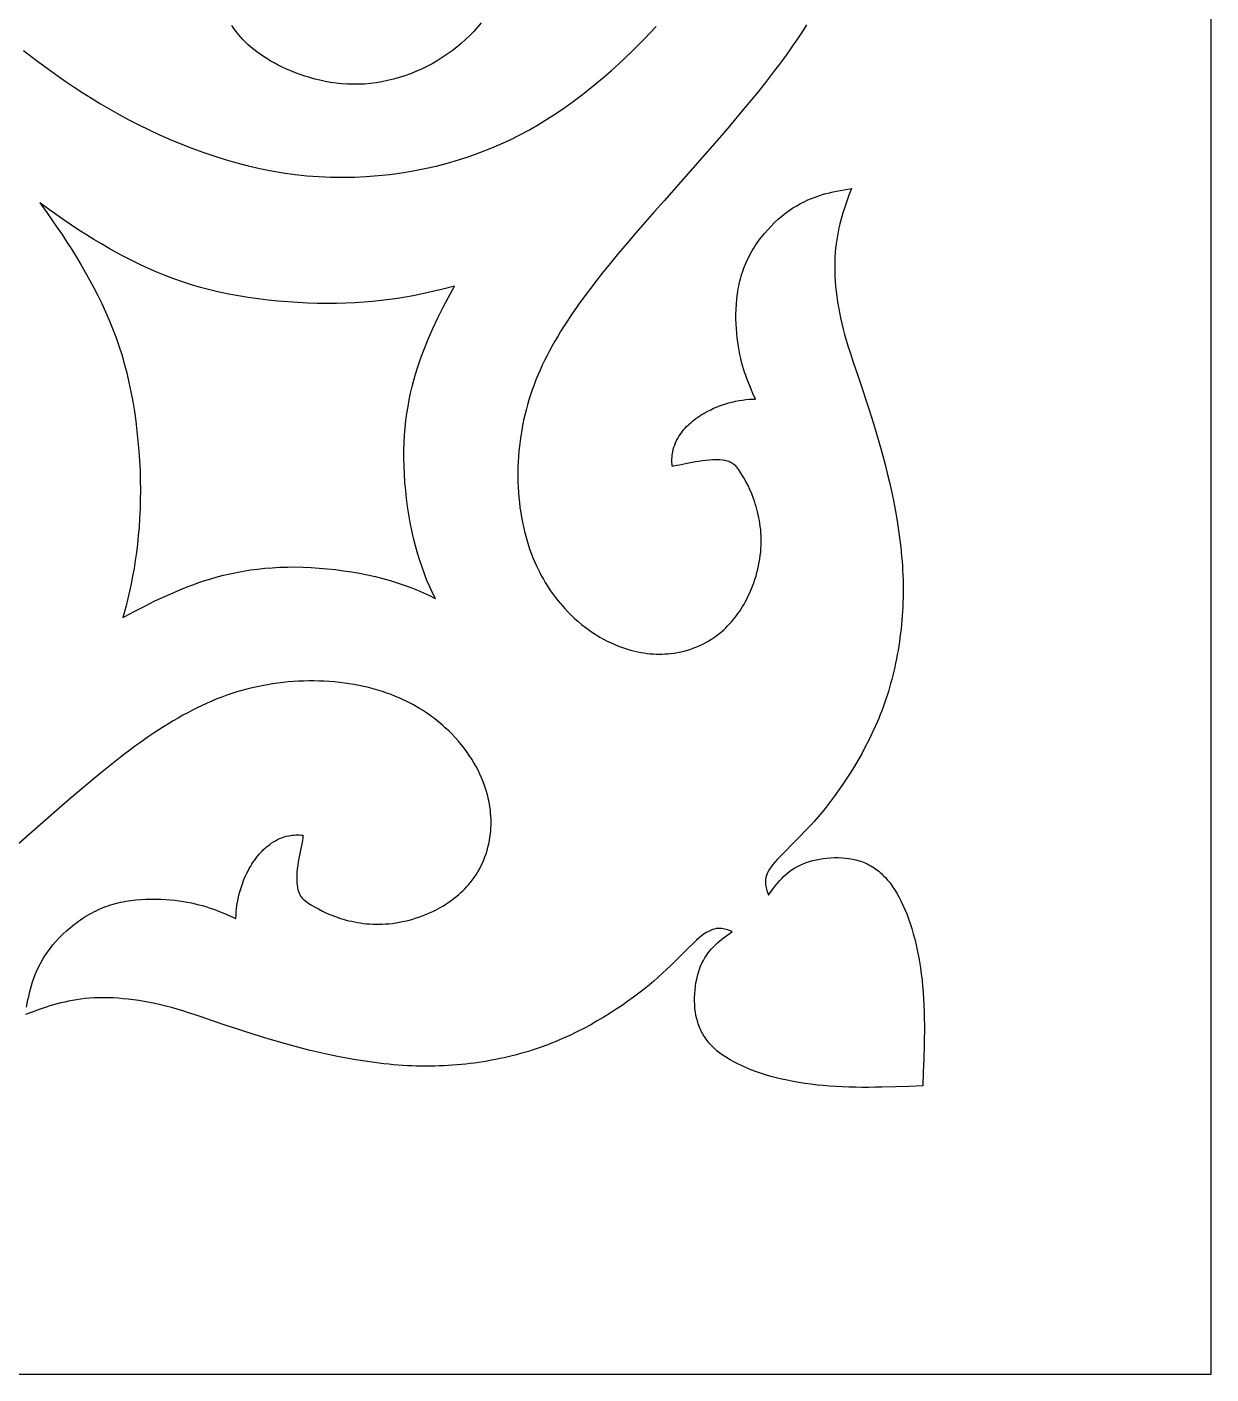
# Model space of a CAD drawing. Extents: x -312 to 312, y -312 to 312.
# Drawn here: x 124.7 to 312.5, y -312.5 to -98.8 of the extents above; entities that cross this region are included whole.
import ezdxf

# ---------------------------------------------------------------- set-up
doc = ezdxf.new("R2010")
doc.units = 0
doc.layers.add('IMPORT_-_DEPOSITPHOTOS_724', color=18, linetype='CONTINUOUS')
doc.layers.add('IMPORT_-_DESIGNS_FOR_TESSE', color=18, linetype='CONTINUOUS')

msp = doc.modelspace()

# ---------------------------------------------------------------- linework, layer by layer
at = {"layer": 'IMPORT_-_DEPOSITPHOTOS_724'}
msp.add_lwpolyline([(-312.5, -312.5), (312.5, -312.5), (312.5, 312.5), (-312.5, 312.5)], close=True, dxfattribs=at)
at = {"layer": 'IMPORT_-_DESIGNS_FOR_TESSE'}
for points in [[(196.72, -98.15), (196.15, -98.83), (195.54, -99.5), (194.91, -100.15), (194.25, -100.79), (193.56, -101.41), (192.85, -102.01), (192.11, -102.58), (191.35, -103.14), (190.56, -103.66), (189.76, -104.16), (188.94, -104.63), (188.1, -105.08), (187.24, -105.49), (186.37, -105.87), (185.5, -106.22), (184.61, -106.54), (183.71, -106.83), (182.8, -107.09), (181.89, -107.31), (180.97, -107.5), (180.05, -107.65), (179.13, -107.77), (178.21, -107.85), (177.29, -107.9), (176.37, -107.9), (175.47, -107.87), (174.58, -107.81), (173.7, -107.71), (172.84, -107.59), (171.99, -107.43), (171.15, -107.26), (170.34, -107.06), (169.54, -106.83), (168.76, -106.59), (167.99, -106.33), (167.25, -106.06), (166.53, -105.77), (165.84, -105.47), (165.16, -105.16), (164.52, -104.84), (163.88, -104.5), (163.28, -104.16), (162.72, -103.82), (162.18, -103.48), (161.66, -103.12), (161.16, -102.76), (160.68, -102.39), (160.21, -102.01), (159.77, -101.62), (159.35, -101.21), (158.94, -100.8), (158.56, -100.38), (158.19, -99.94), (157.84, -99.5), (157.5, -99.04), (157.18, -98.57)], [(124.14, -102.52), (126.19, -104.1), (127.29, -104.92), (128.44, -105.76), (129.64, -106.62), (130.89, -107.49), (132.18, -108.37), (133.52, -109.24), (134.91, -110.12), (136.33, -110.99), (137.8, -111.86), (139.3, -112.71), (140.85, -113.54), (142.42, -114.35), (144.04, -115.14), (145.69, -115.9), (147.37, -116.64), (149.08, -117.35), (150.81, -118.02), (152.57, -118.66), (154.34, -119.26), (156.14, -119.82), (157.96, -120.34), (159.79, -120.81), (161.63, -121.24), (163.48, -121.61), (165.34, -121.93), (167.22, -122.19), (168.15, -122.3), (169.09, -122.4), (170.02, -122.48), (170.96, -122.54), (171.9, -122.59), (172.84, -122.63), (173.79, -122.65), (174.72, -122.65), (176.62, -122.62), (178.5, -122.53), (180.38, -122.39), (182.25, -122.18), (184.11, -121.93), (185.95, -121.62), (187.78, -121.26), (189.58, -120.86), (191.36, -120.4), (193.12, -119.89), (194.84, -119.34), (196.52, -118.74), (198.17, -118.1), (199.78, -117.41), (201.35, -116.68), (202.88, -115.91), (204.38, -115.1), (205.84, -114.26), (207.27, -113.39), (208.66, -112.49), (210.01, -111.56), (211.33, -110.62), (212.61, -109.65), (213.86, -108.68), (215.07, -107.69), (216.25, -106.69), (217.39, -105.69), (218.5, -104.69), (219.58, -103.69), (220.62, -102.7), (221.62, -101.71), (222.6, -100.72), (223.54, -99.73), (224.46, -98.75)], [(248.35, -98.44), (247.84, -99.23), (247.32, -100.03), (246.78, -100.83), (246.23, -101.63), (245.67, -102.44), (245.09, -103.25), (244.5, -104.07), (243.89, -104.89), (243.27, -105.72), (242.64, -106.55), (241.99, -107.39), (240.65, -109.07), (239.26, -110.78), (237.83, -112.5), (236.37, -114.22), (234.88, -115.96), (233.37, -117.7), (231.85, -119.44), (228.78, -122.92), (225.73, -126.37), (224.23, -128.07), (222.75, -129.76), (221.3, -131.43), (219.9, -133.08), (218.53, -134.7), (217.21, -136.3), (215.94, -137.88), (214.71, -139.44), (214.11, -140.22), (213.53, -140.99), (212.96, -141.76), (212.4, -142.53), (211.85, -143.3), (211.32, -144.06), (210.8, -144.83), (210.3, -145.59), (209.81, -146.35), (209.33, -147.11), (208.87, -147.88), (208.43, -148.64), (207.99, -149.4), (207.58, -150.17), (207.18, -150.93), (206.79, -151.7), (206.42, -152.47), (206.07, -153.25), (205.73, -154.02), (205.41, -154.8), (205.11, -155.59), (204.82, -156.37), (204.55, -157.17), (204.3, -157.96), (204.06, -158.77), (203.85, -159.57), (203.65, -160.38), (203.46, -161.2), (203.3, -162.01), (203.15, -162.83), (203.01, -163.65), (202.9, -164.48), (202.8, -165.3), (202.71, -166.12), (202.65, -166.95), (202.6, -167.77), (202.56, -168.59), (202.55, -169.41), (202.54, -170.22), (202.56, -171.03), (202.59, -171.84), (202.64, -172.65), (202.7, -173.45), (202.79, -174.24), (202.88, -175.03), (202.99, -175.81), (203.12, -176.58), (203.27, -177.35), (203.43, -178.11), (203.61, -178.86), (203.8, -179.6), (204.01, -180.33), (204.23, -181.05), (204.47, -181.75), (204.72, -182.45), (204.99, -183.14), (205.24, -183.71), (205.49, -184.27), (205.75, -184.82), (206.02, -185.36), (206.3, -185.9), (206.59, -186.42), (206.9, -186.93), (207.2, -187.43), (207.52, -187.92), (207.85, -188.4), (208.18, -188.86), (208.53, -189.32), (208.88, -189.77), (209.23, -190.2), (209.6, -190.63), (209.97, -191.04), (210.48, -191.59), (211.01, -192.12), (211.54, -192.62), (212.09, -193.11), (212.64, -193.57), (213.21, -194.02), (213.78, -194.44), (214.36, -194.84), (214.94, -195.22), (215.53, -195.58), (216.12, -195.91), (216.72, -196.23), (217.32, -196.52), (217.93, -196.78), (218.53, -197.03), (219.14, -197.25), (219.63, -197.42), (220.11, -197.57), (220.6, -197.71), (221.09, -197.83), (221.57, -197.94), (222.06, -198.04), (222.54, -198.11), (223.03, -198.18), (223.51, -198.23), (223.99, -198.27), (224.46, -198.29), (224.94, -198.3), (225.41, -198.29), (225.88, -198.27), (226.35, -198.24), (226.81, -198.19), (227.35, -198.12), (227.89, -198.03), (228.41, -197.93), (228.93, -197.8), (229.45, -197.66), (229.96, -197.5), (230.46, -197.32), (230.95, -197.13), (231.43, -196.92), (231.91, -196.69), (232.38, -196.44), (232.83, -196.18), (233.28, -195.91), (233.72, -195.61), (234.14, -195.3), (234.56, -194.98), (234.89, -194.7), (235.21, -194.42), (235.52, -194.13), (235.82, -193.82), (236.12, -193.51), (236.41, -193.19), (236.69, -192.86), (236.96, -192.52), (237.22, -192.18), (237.48, -191.82), (237.73, -191.46), (237.97, -191.1), (238.2, -190.73), (238.42, -190.35), (238.64, -189.97), (238.84, -189.58), (239.1, -189.07), (239.34, -188.55), (239.56, -188.03), (239.77, -187.51), (239.97, -186.98), (240.15, -186.44), (240.32, -185.9), (240.47, -185.36), (240.6, -184.82), (240.73, -184.27), (240.83, -183.73), (240.92, -183.18), (241, -182.64), (241.06, -182.1), (241.1, -181.56), (241.13, -181.02), (241.14, -180.52), (241.14, -180.02), (241.12, -179.52), (241.1, -179.03), (241.06, -178.54), (241, -178.06), (240.94, -177.58), (240.86, -177.11), (240.78, -176.65), (240.68, -176.19), (240.58, -175.74), (240.47, -175.3), (240.34, -174.86), (240.21, -174.43), (240.07, -174.01), (239.93, -173.6), (239.65, -172.88), (239.36, -172.19), (239.05, -171.53), (238.72, -170.9), (238.39, -170.3), (238.04, -169.73), (237.69, -169.2), (237.34, -168.7), (237.22, -168.56), (237.1, -168.42), (236.96, -168.3), (236.82, -168.19), (236.67, -168.09), (236.51, -167.99), (236.34, -167.91), (236.17, -167.83), (235.99, -167.76), (235.8, -167.7), (235.61, -167.65), (235.41, -167.6), (235, -167.53), (234.56, -167.49), (234.3, -167.48), (234.03, -167.47), (233.49, -167.48), (232.93, -167.51), (232.36, -167.56), (231.8, -167.63), (231.24, -167.72), (230.7, -167.81), (230.17, -167.91), (229.11, -168.13), (228.2, -168.32), (227.81, -168.39), (227.49, -168.44), (227.22, -168.46), (227.12, -168.46), (227.03, -168.45), (227, -168.16), (226.98, -167.87), (226.98, -167.59), (226.98, -167.3), (227, -167.03), (227.03, -166.75), (227.06, -166.48), (227.11, -166.21), (227.19, -165.84), (227.3, -165.47), (227.42, -165.12), (227.56, -164.76), (227.72, -164.42), (227.9, -164.08), (228.09, -163.76), (228.3, -163.43), (228.48, -163.18), (228.68, -162.93), (228.88, -162.68), (229.09, -162.44), (229.31, -162.2), (229.54, -161.97), (229.77, -161.75), (230.02, -161.53), (230.27, -161.32), (230.53, -161.11), (230.8, -160.91), (231.07, -160.72), (231.35, -160.53), (231.63, -160.34), (231.92, -160.17), (232.22, -159.99), (232.67, -159.75), (233.13, -159.52), (233.59, -159.3), (234.07, -159.1), (234.55, -158.91), (235.03, -158.74), (235.53, -158.58), (236.02, -158.44), (236.55, -158.3), (237.09, -158.17), (237.63, -158.07), (238.16, -157.99), (238.69, -157.92), (239.21, -157.87), (239.73, -157.84), (240.24, -157.83), (239.84, -156.93), (239.45, -156.02), (239.06, -155.08), (238.88, -154.59), (238.7, -154.1), (238.52, -153.58), (238.35, -153.06), (238.19, -152.52), (238.04, -151.96), (237.9, -151.37), (237.76, -150.77), (237.64, -150.15), (237.53, -149.49), (237.43, -148.82), (237.34, -148.12), (237.26, -147.4), (237.2, -146.66), (237.16, -145.9), (237.14, -145.13), (237.14, -144.34), (237.16, -143.55), (237.2, -142.75), (237.27, -141.95), (237.37, -141.14), (237.43, -140.74), (237.5, -140.34), (237.57, -139.94), (237.66, -139.54), (237.75, -139.14), (237.85, -138.74), (237.96, -138.34), (238.08, -137.95), (238.21, -137.56), (238.35, -137.18), (238.49, -136.79), (238.65, -136.41), (238.81, -136.04), (238.99, -135.67), (239.17, -135.3), (239.36, -134.94), (239.56, -134.58), (239.76, -134.22), (239.98, -133.87), (240.2, -133.53), (240.42, -133.19), (240.66, -132.85), (240.9, -132.52), (241.14, -132.2), (241.39, -131.88), (241.65, -131.57), (242.17, -130.96), (242.71, -130.38), (243.27, -129.82), (243.84, -129.3), (244.41, -128.8), (245, -128.34), (245.59, -127.91), (246.18, -127.51), (246.77, -127.15), (247.36, -126.82), (247.95, -126.52), (248.53, -126.25), (249.11, -126), (249.69, -125.78), (250.27, -125.58), (250.85, -125.4), (251.42, -125.24), (252, -125.09), (252.58, -124.96), (253.15, -124.83), (254.31, -124.62), (255.47, -124.42), (255.07, -125.51), (254.67, -126.61), (254.29, -127.73), (254.11, -128.3), (253.94, -128.87), (253.78, -129.46), (253.62, -130.05), (253.48, -130.66), (253.34, -131.28), (253.22, -131.91), (253.12, -132.55), (253.02, -133.22), (252.94, -133.89), (252.88, -134.59), (252.84, -135.31), (252.81, -136.04), (252.8, -136.79), (252.81, -137.55), (252.84, -138.33), (252.88, -139.12), (252.95, -139.93), (253.03, -140.74), (253.13, -141.57), (253.25, -142.41), (253.39, -143.26), (253.55, -144.11), (253.73, -144.97), (253.92, -145.84), (254.14, -146.72), (254.37, -147.6), (254.62, -148.49), (254.89, -149.38), (255.18, -150.29), (255.79, -152.16), (256.45, -154.1), (257.14, -156.13), (257.85, -158.27), (258.22, -159.39), (258.58, -160.54), (258.95, -161.73), (259.32, -162.95), (259.69, -164.22), (260.07, -165.52), (260.44, -166.85), (260.8, -168.21), (261.15, -169.6), (261.48, -171.02), (261.81, -172.45), (262.11, -173.91), (262.39, -175.37), (262.65, -176.85), (262.89, -178.33), (263.1, -179.82), (263.19, -180.57), (263.28, -181.31), (263.35, -182.06), (263.42, -182.8), (263.49, -183.54), (263.54, -184.29), (263.58, -185.02), (263.62, -185.76), (263.64, -186.49), (263.66, -187.21), (263.66, -187.93), (263.66, -188.65), (263.65, -189.37), (263.63, -190.08), (263.6, -190.79), (263.56, -191.5), (263.52, -192.2), (263.46, -192.9), (263.4, -193.6), (263.33, -194.29), (263.25, -194.98), (263.16, -195.66), (263.06, -196.35), (262.96, -197.03), (262.85, -197.7), (262.73, -198.37), (262.6, -199.04), (262.46, -199.7), (262.32, -200.36), (262.17, -201.01), (262.01, -201.66), (261.85, -202.31), (261.67, -202.95), (261.49, -203.58), (261.31, -204.21), (261.11, -204.84), (260.91, -205.46), (260.7, -206.08), (260.49, -206.69), (260.26, -207.3), (260.03, -207.89), (259.79, -208.48), (259.29, -209.65), (258.77, -210.8), (258.23, -211.92), (257.66, -213.02), (257.08, -214.1), (256.49, -215.15), (255.88, -216.18), (255.27, -217.18), (254.64, -218.15), (254.01, -219.09), (253.37, -220), (252.72, -220.89), (252.08, -221.74), (251.44, -222.56), (250.79, -223.35), (250.16, -224.1), (249.52, -224.82), (248.9, -225.51), (248.29, -226.16), (247.1, -227.39), (245.99, -228.51), (244.98, -229.53), (244.51, -230), (244.08, -230.45), (243.68, -230.88), (243.31, -231.3), (242.99, -231.69), (242.71, -232.06), (242.47, -232.42), (242.27, -232.77), (242.11, -233.1), (241.99, -233.41), (241.9, -233.72), (241.84, -234.01), (241.81, -234.29), (241.8, -234.57), (241.82, -234.83), (241.86, -235.09), (241.91, -235.34), (241.97, -235.59), (242.05, -235.83), (242.14, -236.07), (242.32, -236.55), (242.8, -235.86), (243.3, -235.18), (243.56, -234.85), (243.83, -234.52), (244.11, -234.2), (244.4, -233.89), (244.7, -233.58), (245.02, -233.28), (245.35, -233), (245.7, -232.72), (246.08, -232.46), (246.47, -232.21), (246.88, -231.97), (247.32, -231.75), (247.78, -231.54), (248.27, -231.36), (248.78, -231.19), (249.31, -231.04), (249.86, -230.91), (250.42, -230.8), (250.99, -230.71), (251.57, -230.65), (252.16, -230.6), (252.75, -230.58), (253.33, -230.58), (253.92, -230.6), (254.5, -230.64), (255.07, -230.71), (255.62, -230.8), (256.16, -230.92), (256.7, -231.08), (256.96, -231.16), (257.22, -231.26), (257.47, -231.36), (257.72, -231.47), (257.96, -231.58), (258.2, -231.7), (258.44, -231.83), (258.67, -231.96), (258.9, -232.1), (259.13, -232.25), (259.35, -232.41), (259.57, -232.57), (259.79, -232.74), (260, -232.91), (260.21, -233.1), (260.41, -233.29), (260.61, -233.49), (260.81, -233.7), (261.2, -234.13), (261.58, -234.6), (261.94, -235.1), (262.3, -235.64), (262.65, -236.2), (262.98, -236.8), (263.31, -237.43), (263.63, -238.1), (263.93, -238.79), (264.22, -239.51), (264.5, -240.26), (264.77, -241.04), (265.03, -241.84), (265.27, -242.67), (265.49, -243.52), (265.71, -244.39), (265.9, -245.28), (266.08, -246.19), (266.25, -247.12), (266.4, -248.07), (266.53, -249.03), (266.65, -250), (266.74, -250.99), (266.83, -251.99), (266.89, -253), (266.94, -254.02), (266.98, -255.05), (267.01, -256.09), (267.02, -257.13), (267.02, -258.18), (267.01, -259.24), (266.99, -260.3), (266.94, -262.45), (266.86, -264.6), (266.76, -266.76), (264.6, -266.86), (262.45, -266.94), (260.3, -266.99), (259.24, -267.01), (258.18, -267.02), (257.13, -267.02), (256.09, -267.01), (255.05, -266.98), (254.02, -266.94), (253, -266.89), (251.99, -266.83), (250.99, -266.74), (250, -266.65), (249.03, -266.53), (248.07, -266.4), (247.12, -266.25), (246.19, -266.08), (245.28, -265.9), (244.39, -265.71), (243.52, -265.49), (242.67, -265.27), (241.84, -265.03), (241.04, -264.77), (240.26, -264.5), (239.51, -264.22), (238.79, -263.93), (238.1, -263.63), (237.43, -263.31), (236.8, -262.98), (236.2, -262.65), (235.64, -262.3), (235.1, -261.94), (234.6, -261.58), (234.13, -261.2), (233.7, -260.81), (233.49, -260.61), (233.29, -260.41), (233.1, -260.21), (232.91, -260), (232.74, -259.79), (232.57, -259.57), (232.41, -259.35), (232.25, -259.13), (232.1, -258.9), (231.96, -258.67), (231.83, -258.44), (231.7, -258.2), (231.58, -257.96), (231.47, -257.72), (231.36, -257.47), (231.26, -257.22), (231.16, -256.96), (231.08, -256.7), (230.92, -256.16), (230.8, -255.62), (230.71, -255.07), (230.64, -254.5), (230.6, -253.92), (230.58, -253.33), (230.58, -252.75), (230.6, -252.16), (230.65, -251.57), (230.71, -250.99), (230.8, -250.42), (230.91, -249.86), (231.04, -249.31), (231.19, -248.78), (231.36, -248.27), (231.54, -247.78), (231.75, -247.32), (231.97, -246.88), (232.21, -246.47), (232.46, -246.08), (232.72, -245.7), (233, -245.35), (233.28, -245.02), (233.58, -244.7), (233.89, -244.4), (234.2, -244.11), (234.52, -243.83), (234.85, -243.56), (235.18, -243.3), (235.86, -242.8), (236.55, -242.32), (236.07, -242.14), (235.83, -242.05), (235.59, -241.97), (235.34, -241.91), (235.09, -241.86), (234.83, -241.82), (234.57, -241.8), (234.29, -241.81), (234.01, -241.84), (233.72, -241.9), (233.41, -241.99), (233.1, -242.11), (232.77, -242.27), (232.42, -242.47), (232.06, -242.71), (231.69, -242.99), (231.3, -243.31), (230.88, -243.68), (230.45, -244.08), (229.53, -244.98), (228.51, -245.99), (227.39, -247.1), (226.79, -247.69), (226.16, -248.29), (225.51, -248.9), (224.82, -249.52), (224.1, -250.16), (223.35, -250.79), (222.56, -251.44), (221.74, -252.08), (220.89, -252.72), (220, -253.37), (219.09, -254.01), (218.15, -254.64), (217.18, -255.27), (216.18, -255.88), (215.15, -256.49), (214.1, -257.08), (213.02, -257.66), (211.92, -258.23), (210.8, -258.77), (209.65, -259.29), (209.07, -259.54), (208.48, -259.79), (207.89, -260.03), (207.3, -260.26), (206.69, -260.49), (206.08, -260.7), (205.46, -260.91), (204.84, -261.11), (204.21, -261.31), (203.58, -261.49), (202.95, -261.67), (202.31, -261.85), (201.66, -262.01), (201.01, -262.17), (200.36, -262.32), (199.7, -262.46), (199.04, -262.6), (198.37, -262.73), (197.7, -262.85), (197.03, -262.96), (196.35, -263.06), (195.66, -263.16), (194.98, -263.25), (194.29, -263.33), (193.6, -263.4), (192.9, -263.46), (192.2, -263.52), (191.5, -263.56), (190.79, -263.6), (190.08, -263.63), (189.37, -263.65), (188.65, -263.66), (187.93, -263.66), (187.21, -263.66), (186.49, -263.64), (185.76, -263.62), (185.02, -263.58), (184.29, -263.54), (183.54, -263.49), (182.8, -263.42), (182.06, -263.35), (181.31, -263.28), (179.82, -263.1), (178.33, -262.89), (176.85, -262.65), (175.37, -262.39), (173.91, -262.11), (172.45, -261.81), (171.02, -261.48), (169.6, -261.15), (168.21, -260.8), (166.85, -260.44), (165.52, -260.07), (164.22, -259.69), (162.95, -259.32), (161.73, -258.95), (160.54, -258.58), (159.39, -258.22), (158.27, -257.85), (156.13, -257.14), (154.1, -256.45), (152.16, -255.79), (151.22, -255.48), (150.29, -255.18), (149.38, -254.89), (148.49, -254.62), (147.6, -254.37), (146.72, -254.14), (145.84, -253.92), (144.97, -253.73), (144.11, -253.55), (143.26, -253.39), (142.41, -253.25), (141.57, -253.13), (140.74, -253.03), (139.93, -252.95), (139.12, -252.88), (138.33, -252.84), (137.55, -252.81), (136.79, -252.8), (136.04, -252.81), (135.31, -252.84), (134.59, -252.88), (133.89, -252.94), (133.22, -253.02), (132.55, -253.12), (131.91, -253.22), (131.28, -253.34), (130.66, -253.48), (130.05, -253.62), (129.46, -253.78), (128.87, -253.94), (128.3, -254.11), (127.73, -254.29), (126.61, -254.67), (125.51, -255.07), (124.42, -255.47)], [(124.62, -254.31), (124.72, -253.73), (124.83, -253.15), (124.96, -252.58), (125.09, -252), (125.24, -251.42), (125.4, -250.85), (125.58, -250.27), (125.78, -249.69), (126, -249.11), (126.25, -248.53), (126.52, -247.95), (126.82, -247.36), (127.15, -246.77), (127.51, -246.18), (127.91, -245.59), (128.34, -245), (128.8, -244.41), (129.3, -243.84), (129.82, -243.27), (130.38, -242.71), (130.96, -242.17), (131.26, -241.91), (131.57, -241.65), (131.88, -241.39), (132.2, -241.14), (132.52, -240.9), (132.85, -240.66), (133.19, -240.42), (133.53, -240.2), (133.87, -239.98), (134.22, -239.76), (134.58, -239.56), (134.94, -239.36), (135.3, -239.17), (135.67, -238.99), (136.04, -238.81), (136.41, -238.65), (136.79, -238.49), (137.18, -238.35), (137.56, -238.21), (137.95, -238.08), (138.34, -237.96), (138.74, -237.85), (139.14, -237.75), (139.54, -237.66), (139.94, -237.57), (140.34, -237.5), (140.74, -237.43), (141.14, -237.37), (141.95, -237.27), (142.75, -237.2), (143.55, -237.16), (144.34, -237.14), (145.13, -237.14), (145.9, -237.16), (146.66, -237.2), (147.4, -237.26), (148.12, -237.34), (148.82, -237.43), (149.49, -237.53), (150.15, -237.64), (150.77, -237.76), (151.37, -237.9), (151.96, -238.04), (152.52, -238.19), (153.06, -238.35), (153.58, -238.52), (154.1, -238.7), (154.59, -238.88), (155.08, -239.06), (156.02, -239.45), (157.83, -240.24), (157.84, -239.73), (157.87, -239.21), (157.92, -238.69), (157.99, -238.16), (158.07, -237.63), (158.17, -237.09), (158.3, -236.55), (158.44, -236.02), (158.58, -235.53), (158.74, -235.03), (158.91, -234.55), (159.1, -234.07), (159.3, -233.59), (159.52, -233.13), (159.75, -232.67), (159.99, -232.22), (160.17, -231.92), (160.34, -231.63), (160.53, -231.35), (160.72, -231.07), (160.91, -230.8), (161.11, -230.53), (161.32, -230.27), (161.53, -230.02), (161.75, -229.77), (161.97, -229.54), (162.2, -229.31), (162.44, -229.09), (162.68, -228.88), (162.93, -228.68), (163.18, -228.48), (163.43, -228.3), (163.76, -228.09), (164.08, -227.9), (164.42, -227.72), (164.76, -227.56), (165.12, -227.42), (165.47, -227.3), (165.84, -227.19), (166.21, -227.11), (166.48, -227.06), (166.75, -227.03), (167.03, -227), (167.3, -226.98), (167.59, -226.98), (167.87, -226.98), (168.16, -227), (168.45, -227.03), (168.46, -227.12), (168.46, -227.22), (168.44, -227.49), (168.39, -227.81), (168.32, -228.2), (168.13, -229.11), (167.91, -230.17), (167.81, -230.7), (167.72, -231.24), (167.63, -231.8), (167.56, -232.36), (167.51, -232.93), (167.48, -233.49), (167.47, -234.03), (167.48, -234.3), (167.49, -234.56), (167.53, -235), (167.57, -235.21), (167.6, -235.41), (167.65, -235.61), (167.7, -235.8), (167.76, -235.99), (167.83, -236.17), (167.91, -236.34), (167.99, -236.51), (168.09, -236.67), (168.19, -236.82), (168.3, -236.96), (168.42, -237.1), (168.56, -237.22), (168.7, -237.34), (169.2, -237.69), (169.73, -238.04), (170.3, -238.39), (170.9, -238.72), (171.53, -239.05), (172.19, -239.36), (172.88, -239.65), (173.6, -239.93), (174.01, -240.07), (174.43, -240.21), (174.86, -240.34), (175.3, -240.47), (175.74, -240.58), (176.19, -240.68), (176.65, -240.78), (177.11, -240.86), (177.58, -240.94), (178.06, -241), (178.54, -241.06), (179.03, -241.1), (179.52, -241.12), (180.02, -241.14), (180.52, -241.14), (181.02, -241.13), (181.56, -241.1), (182.1, -241.06), (182.64, -241), (183.18, -240.92), (183.73, -240.83), (184.27, -240.73), (184.82, -240.6), (185.36, -240.47), (185.9, -240.32), (186.44, -240.15), (186.98, -239.97), (187.51, -239.77), (188.03, -239.56), (188.55, -239.34), (189.07, -239.1), (189.58, -238.84), (189.97, -238.64), (190.35, -238.42), (190.73, -238.2), (191.1, -237.97), (191.46, -237.73), (191.82, -237.48), (192.18, -237.22), (192.52, -236.96), (192.86, -236.69), (193.19, -236.41), (193.51, -236.12), (193.82, -235.82), (194.13, -235.52), (194.42, -235.21), (194.7, -234.89), (194.98, -234.56), (195.3, -234.14), (195.61, -233.72), (195.91, -233.28), (196.18, -232.83), (196.44, -232.38), (196.69, -231.91), (196.92, -231.43), (197.13, -230.95), (197.32, -230.46), (197.5, -229.96), (197.66, -229.45), (197.8, -228.93), (197.93, -228.41), (198.03, -227.89), (198.12, -227.35), (198.19, -226.81), (198.24, -226.35), (198.27, -225.88), (198.29, -225.41), (198.3, -224.94), (198.29, -224.46), (198.27, -223.99), (198.23, -223.51), (198.18, -223.03), (198.11, -222.54), (198.04, -222.06), (197.94, -221.57), (197.83, -221.09), (197.71, -220.6), (197.57, -220.11), (197.42, -219.63), (197.25, -219.14), (197.03, -218.53), (196.78, -217.93), (196.52, -217.32), (196.23, -216.72), (195.91, -216.12), (195.58, -215.53), (195.22, -214.94), (194.84, -214.36), (194.44, -213.78), (194.02, -213.21), (193.57, -212.64), (193.11, -212.09), (192.62, -211.54), (192.12, -211.01), (191.59, -210.48), (191.04, -209.97), (190.63, -209.6), (190.2, -209.23), (189.77, -208.88), (189.32, -208.53), (188.86, -208.18), (188.4, -207.85), (187.92, -207.52), (187.43, -207.2), (186.93, -206.9), (186.42, -206.59), (185.9, -206.3), (185.36, -206.02), (184.82, -205.75), (184.27, -205.49), (183.71, -205.24), (183.14, -204.99), (182.45, -204.72), (181.75, -204.47), (181.05, -204.23), (180.33, -204.01), (179.6, -203.8), (178.86, -203.61), (178.11, -203.43), (177.35, -203.27), (176.58, -203.12), (175.81, -202.99), (175.03, -202.88), (174.24, -202.79), (173.45, -202.7), (172.65, -202.64), (171.84, -202.59), (171.03, -202.56), (170.22, -202.54), (169.41, -202.55), (168.59, -202.56), (167.77, -202.6), (166.95, -202.65), (166.12, -202.71), (165.3, -202.8), (164.48, -202.9), (163.65, -203.01), (162.83, -203.15), (162.01, -203.3), (161.2, -203.46), (160.38, -203.65), (159.57, -203.85), (158.77, -204.06), (157.96, -204.3), (157.17, -204.55), (156.37, -204.82), (155.59, -205.11), (154.8, -205.41), (154.02, -205.73), (153.25, -206.07), (152.47, -206.42), (151.7, -206.79), (150.93, -207.18), (150.17, -207.58), (149.4, -207.99), (148.64, -208.43), (147.88, -208.87), (147.11, -209.33), (146.35, -209.81), (145.59, -210.3), (144.83, -210.8), (144.06, -211.32), (143.3, -211.85), (142.53, -212.4), (141.76, -212.96), (140.99, -213.53), (140.22, -214.11), (139.44, -214.71), (137.88, -215.94), (136.3, -217.21), (134.7, -218.53), (133.08, -219.9), (131.43, -221.3), (129.76, -222.75), (126.37, -225.73), (122.92, -228.78)]]:
    msp.add_lwpolyline(points, dxfattribs=at)
msp.add_lwpolyline([(159.79, -141.72), (158.24, -141.46), (156.7, -141.17), (155.18, -140.85), (153.69, -140.5), (152.22, -140.12), (150.77, -139.7), (149.36, -139.24), (147.98, -138.76), (146.62, -138.25), (145.29, -137.7), (143.98, -137.13), (142.69, -136.54), (141.42, -135.92), (140.17, -135.28), (138.93, -134.62), (137.71, -133.93), (136.5, -133.23), (135.3, -132.51), (134.12, -131.78), (132.92, -131.02), (130.57, -129.45), (128.25, -127.82), (126.7, -126.7), (127.82, -128.25), (129.44, -130.57), (130.24, -131.75), (131.02, -132.93), (131.78, -134.12), (132.51, -135.31), (133.23, -136.5), (133.93, -137.71), (134.62, -138.93), (135.28, -140.17), (135.92, -141.42), (136.54, -142.69), (137.13, -143.98), (137.7, -145.29), (138.24, -146.62), (138.76, -147.98), (139.24, -149.36), (139.7, -150.77), (140.12, -152.21), (140.5, -153.68), (140.85, -155.18), (141.17, -156.7), (141.46, -158.23), (141.71, -159.79), (141.94, -161.35), (142.13, -162.92), (142.29, -164.5), (142.43, -166.07), (142.53, -167.64), (142.61, -169.19), (142.65, -170.74), (142.67, -172.27), (142.66, -173.78), (142.62, -175.26), (142.55, -176.71), (142.45, -178.13), (142.34, -179.5), (142.21, -180.86), (142.04, -182.17), (141.86, -183.46), (141.66, -184.71), (141.43, -185.94), (141.19, -187.14), (140.94, -188.33), (140.39, -190.61), (139.9, -192.48), (140.22, -192.31), (141.77, -191.48), (143.35, -190.66), (144.97, -189.86), (146.63, -189.08), (148.33, -188.34), (149.21, -187.97), (150.1, -187.62), (151.01, -187.28), (151.94, -186.95), (152.89, -186.63), (153.86, -186.33), (154.84, -186.05), (155.85, -185.79), (156.88, -185.54), (157.94, -185.32), (159.01, -185.12), (160.11, -184.94), (161.24, -184.79), (162.39, -184.67), (163.56, -184.58), (164.76, -184.51), (165.98, -184.48), (167.23, -184.47), (168.49, -184.5), (169.76, -184.56), (171.04, -184.64), (172.32, -184.75), (173.61, -184.89), (174.89, -185.06), (176.16, -185.25), (177.42, -185.47), (178.67, -185.72), (179.9, -185.99), (181.1, -186.29), (182.27, -186.62), (183.42, -186.97), (184.52, -187.34), (185.58, -187.72), (186.61, -188.13), (187.6, -188.56), (188.55, -189.01), (189.45, -189.47), (189.49, -189.49), (189.01, -188.55), (188.56, -187.6), (188.13, -186.61), (187.72, -185.58), (187.34, -184.52), (186.97, -183.42), (186.62, -182.27), (186.29, -181.1), (185.99, -179.9), (185.72, -178.67), (185.47, -177.42), (185.25, -176.16), (185.06, -174.89), (184.89, -173.61), (184.75, -172.33), (184.64, -171.04), (184.55, -169.76), (184.5, -168.49), (184.47, -167.23), (184.48, -165.99), (184.51, -164.76), (184.58, -163.56), (184.67, -162.39), (184.79, -161.24), (184.94, -160.12), (185.12, -159.02), (185.32, -157.94), (185.54, -156.89), (185.78, -155.85), (186.05, -154.85), (186.33, -153.86), (186.63, -152.89), (186.94, -151.94), (187.27, -151.01), (187.62, -150.09), (188.33, -148.33), (189.08, -146.63), (189.86, -144.97), (190.66, -143.35), (191.48, -141.77), (192.49, -139.9), (190.62, -140.39), (189.48, -140.67), (188.32, -140.94), (187.14, -141.2), (185.94, -141.44), (184.71, -141.66), (183.46, -141.86), (182.17, -142.05), (180.86, -142.21), (179.5, -142.34), (178.13, -142.46), (176.71, -142.55), (175.26, -142.62), (173.77, -142.66), (172.27, -142.67), (170.74, -142.65), (169.19, -142.61), (167.63, -142.53), (166.07, -142.43), (164.49, -142.3), (162.92, -142.13), (161.35, -141.94)], close=True, dxfattribs=at)

doc.saveas('drawing.dxf')
